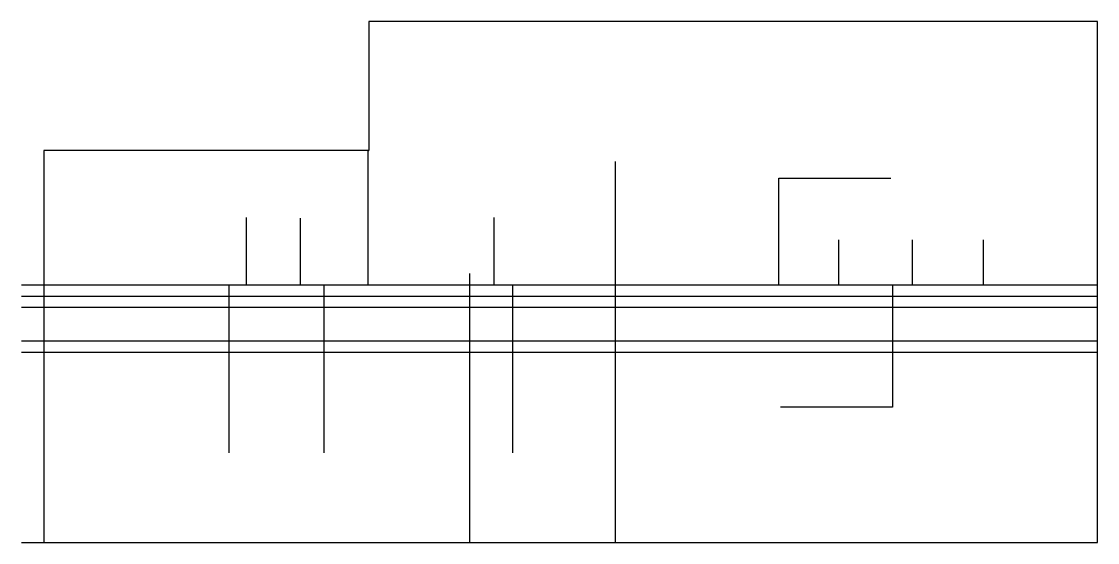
# Model space of a CAD drawing. Header units: millimetres. Extents: x 0 to 9.6, y 0 to 4.65.
import ezdxf

# ---------------------------------------------------------------- set-up
doc = ezdxf.new("R2010")
doc.units = ezdxf.units.MM
doc.layers.get('0').update_dxf_attribs({"true_color": 0xc2ced6})
for name, color, linetype in [('Fase Lampada A', 50, 'Continuous'), ('Fase Lampada B', 41, 'Continuous'), ('Fase Tomada A', 10, 'Continuous'), ('Fase Tomada B', 212, 'Continuous'), ('Fio Neutro', 5, 'Continuous')]:
    doc.layers.add(name, color=color, linetype=linetype)

msp = doc.modelspace()

# ---------------------------------------------------------------- linework, layer by layer
for p, q in [((9.6, 4.65), (3.1, 4.65)), ((3.1, 4.65), (3.1, 3.5)), ((9.6, 0), (9.6, 4.65)), ((3.1, 3.5), (0.2, 3.5)), ((0.2, 3.5), (0.2, 0)), ((5.3, 0), (5.3, 3.4)), ((4, 0), (4, 2.4)), ((0, 0), (9.6, 0))]:
    msp.add_line(p, q)
at = {"layer": 'Fase Lampada A'}
msp.add_line((0, 2.2, 3), (9.6, 2.2, 3), dxfattribs=at)
msp.add_line((0, 2.2, 3), (9.6, 2.2, 3), dxfattribs=at)
at = {"layer": 'Fase Lampada B'}
msp.add_line((0, 2.1, 3), (9.6, 2.1, 3), dxfattribs=at)
at = {"layer": 'Fase Tomada A'}
msp.add_line((0, 1.8, 3), (9.6, 1.8, 3), dxfattribs=at)
at = {"layer": 'Fase Tomada B'}
msp.add_line((0, 1.7, 3), (9.6, 1.7, 3), dxfattribs=at)
at = {"layer": 'Fio Neutro'}
for p, q in [((3.1002, 3.5, 0.3), (0.2, 3.5, 0.3)), ((0.2, 3.5, 0.3), (0.2, 0.5, 0.3)), ((3.0941, 2.3, 3), (3.0941, 3.5, 3)), ((3.0941, 3.5, 3), (3.1002, 3.5, 0.3)), ((6.7562, 2.3, 3), (6.7562, 3.2505, 3)), ((6.7562, 3.2505, 3), (7.7562, 3.2505, 3)), ((6.7562, 3.2505, 3), (6.7562, 3.2505, 2.6)), ((7.7562, 3.2505, 3), (7.7562, 3.2505, 2.6)), ((2.0064, 2.3, 3), (2.0064, 2.9, 3)), ((2.0064, 2.9, 3), (2.0064, 2.9, 2.6)), ((2.4894, 2.4962), (2.4894, 2.8962)), ((4.2166, 2.3, 3), (4.2166, 2.9, 3)), ((4.2166, 2.9, 3), (4.2166, 2.9, 2.6)), ((7.2916, 2.3, 3), (7.2916, 2.7, 3)), ((7.2916, 2.7, 3), (7.2916, 2.7, 2.6)), ((7.9505, 2.3, 3), (7.9505, 2.7, 3)), ((7.9505, 2.7, 3), (7.9505, 2.7, 2.6)), ((8.582, 2.3, 3), (8.582, 2.7, 3)), ((8.582, 2.7, 3), (8.582, 2.7, 2.6)), ((2.4894, 2.2962), (2.4894, 2.4962)), ((0, 2.3, 3), (9.6, 2.3, 3)), ((1.8498, 2.3, 3), (1.8498, 0.8, 3)), ((2.6987, 2.3, 3), (2.6987, 0.8, 3)), ((4.3813, 2.3, 3), (4.3813, 0.8, 3)), ((7.772, 2.3, 3), (7.772, 1.2075, 3)), ((7.9505, 2.3, 3), (8.3505, 2.3, 3)), ((7.772, 1.2075, 3), (6.772, 1.2075, 3)), ((6.772, 1.2075, 3), (6.772, 1.2075, 2.6)), ((7.772, 1.2075, 3), (7.772, 1.2075, 2.6)), ((1.8498, 0.8, 3), (1.8498, 0.8, 2.6)), ((2.6987, 0.8, 3), (2.6987, 0.8, 2.6)), ((4.3813, 0.8, 3), (4.3813, 0.8, 2.6))]:
    msp.add_line(p, q, dxfattribs=at)

doc.saveas('drawing.dxf')
